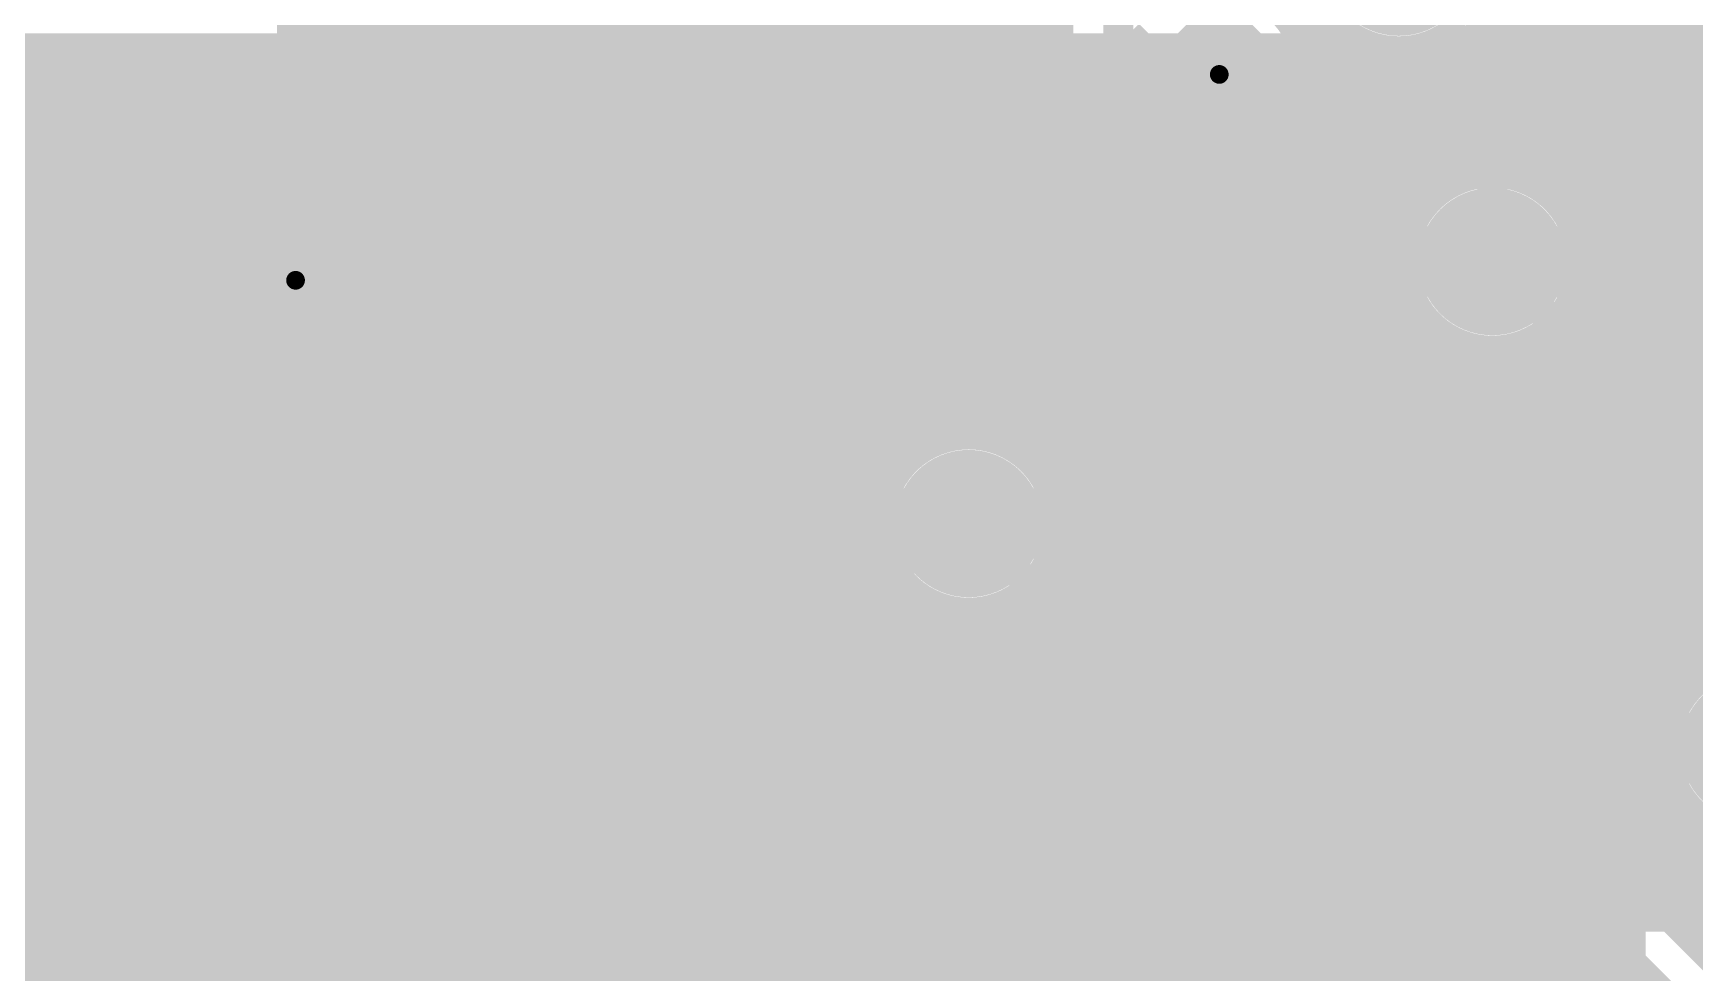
# Model space of a CAD drawing. Extents: x -10 to 131, y -93 to 209.
# Drawn here: x 43.94 to 55.22, y 16.26 to 22.63 of the extents above; entities that cross this region are included whole.
import ezdxf

# ---------------------------------------------------------------- set-up
doc = ezdxf.new("R2010")
doc.units = 0
doc.header["$MEASUREMENT"] = 0
doc.layers.get('0').update_dxf_attribs({"linetype": 'CONTINUOUS'})
for name, color, linetype in [('22-303-0_AST', 7, 'CONTINUOUS'), ('22-303-0_BOT', 2, 'CONTINUOUS'), ('22-303-0_DRD', 6, 'CONTINUOUS'), ('22-303-0_DRL', 1, 'CONTINUOUS'), ('22-303-0_GND', 3, 'CONTINUOUS'), ('22-303-0_IN1', 10, 'CONTINUOUS'), ('22-303-0_SMT', 9, 'CONTINUOUS'), ('22-303-0_SPT', 11, 'CONTINUOUS'), ('22-303-0_SST', 8, 'CONTINUOUS'), ('22-303-0_TOP', 15, 'CONTINUOUS'), ('THRUHOLE_TAP', 2, 'CONTINUOUS')]:
    doc.layers.add(name, color=color, linetype=linetype)

# ---------------------------------------------------------------- blocks, each defined once
blk = doc.blocks.new('OBLONG_23')
at = {"const_width": 0.2794}
blk.add_lwpolyline([(0.7493, 0), (-0.7493, 0)], dxfattribs=at)
at = {"const_width": 0.1397}
for points in [[(-0.81915, 0, 1), (-0.67945, 0, 1)], [(0.67945, 0, 1), (0.81915, 0, 1)]]:
    blk.add_lwpolyline(points, format="xyb", close=True, dxfattribs=at)
blk = doc.blocks.new('RECTANGLE_24')
blk.add_solid([(0.889, 0.1397), (0.889, -0.1397), (-0.889, 0.1397), (-0.889, -0.1397)])
blk = doc.blocks.new('ROUND_70')
at = {"const_width": 0.29972}
blk.add_lwpolyline([(-0.14986, 0, 1), (0.14986, 0, 1)], format="xyb", close=True, dxfattribs=at)
blk = doc.blocks.new('ROUND_116')
at = {"const_width": 0.10033}
blk.add_lwpolyline([(-0.050164, 0, 1), (0.050164, 0, 1)], format="xyb", close=True, dxfattribs=at)
blk = doc.blocks.new('ROUND_117')
at = {"const_width": 0.10033}
blk.add_lwpolyline([(-0.050164, 0, 1), (0.050164, 0, 1)], format="xyb", close=True, dxfattribs=at)
blk = doc.blocks.new('ROUND_98')
at = {"const_width": 0.50038}
blk.add_lwpolyline([(-0.25019, 0, 1), (0.25019, 0, 1)], format="xyb", close=True, dxfattribs=at)
blk = doc.blocks.new('ROUND_100')
at = {"const_width": 0.50038}
blk.add_lwpolyline([(-0.25019, 0, 1), (0.25019, 0, 1)], format="xyb", close=True, dxfattribs=at)
blk = doc.blocks.new('ROUND_101')
at = {"const_width": 0.0635}
blk.add_lwpolyline([(-0.03175, 0, 1), (0.03175, 0, 1)], format="xyb", close=True, dxfattribs=at)
blk = doc.blocks.new('RECTANGLE_9')
blk.add_solid([(0.4064, 0.4826), (0.4064, -0.4826), (-0.4064, 0.4826), (-0.4064, -0.4826)])
blk = doc.blocks.new('ROUND_108')
at = {"const_width": 0.10033}
blk.add_lwpolyline([(-0.050164, 0, 1), (0.050164, 0, 1)], format="xyb", close=True, dxfattribs=at)

msp = doc.modelspace()

# ---------------------------------------------------------------- linework, layer by layer
at = {"layer": '22-303-0_AST', "const_width": 0.1524}
for points in [[(62.1919, 14.5542), (62.1919, 22.3012), (53.3019, 22.3012), (53.3019, 13.4112), (61.0489, 13.4112), (62.1919, 14.5542)], [(49.0855, 21.7805), (46.1645, 21.7805), (46.1645, 20.1422), (49.0855, 20.1422), (49.0855, 21.7805)], [(47.22876, 20.48256), (47.22876, 21.49856), (47.11192, 21.33092)], [(47.95012, 20.48256), (47.95012, 21.49856), (47.83074, 21.33092)], [(46.62932, 20.65274), (46.56836, 20.48256), (46.21276, 20.48256), (46.15434, 20.65274), (46.15434, 21.33092), (46.21276, 21.49856), (46.56836, 21.49856), (46.62932, 21.33092)], [(48.43272, 20.65274), (48.54956, 20.48256), (48.78832, 20.48256), (48.90516, 20.65274), (48.90516, 20.82292), (48.66894, 21.16074), (48.90516, 21.49856), (48.43272, 21.49856)], [(47.34814, 20.48256), (47.11192, 20.48256)], [(48.06696, 20.48256), (47.83074, 20.48256)]]:
    msp.add_lwpolyline(points, dxfattribs=at)
at = {"layer": '22-303-0_BOT'}
for points, const_width in [([(55.1434, 24.68118), (55.1434, 18.4277)], 0.254), ([(54.6862, 24.36368), (54.6862, 15.77086)], 0.254), ([(54.9148, 24.46274), (54.9148, 18.16354)], 0.254), ([(53.848, 21.082), (53.848, 23.368), (53.467, 23.749), (53.086, 23.749), (52.959, 23.876)], 0.2032), ([(54.4576, 23.368), (54.4576, 21.61032)], 0.254), ([(55.62346, 22.6822), (54.4576, 22.6822)], 0.254), ([(47.6885, 22.5044), (38.02634, 22.5044)], 0.254), ([(47.66056, 22.4536), (38.1762, 22.4536)], 0.254), ([(43.942, 22.5044), (43.942, 15.5702)], 0.254), ([(44.1706, 22.5044), (44.1706, 15.38732)], 0.254), ([(44.3992, 22.5044), (44.3992, -19.63928)], 0.254), ([(44.6278, 22.5044), (44.6278, -19.6596)], 0.254), ([(44.8564, 22.5044), (44.8564, -19.7485)], 0.254), ([(45.085, 22.5044), (45.085, -19.94662)], 0.254), ([(45.3136, 22.5044), (45.3136, -20.0025)], 0.254), ([(45.5422, 22.5044), (45.5422, -19.9136)], 0.254), ([(45.7708, 22.5044), (45.7708, -19.89328)], 0.254), ([(45.9994, 22.5044), (45.9994, -19.94154)], 0.254), ([(46.228, 22.5044), (46.228, 10.78484)], 0.254), ([(46.4566, 22.5044), (46.4566, 10.9855)], 0.254), ([(46.6852, 22.5044), (46.6852, 11.0744)], 0.254), ([(46.9138, 22.5044), (46.9138, 11.09218)], 0.254), ([(47.1424, 22.5044), (47.1424, 13.1572)], 0.254), ([(47.371, 22.5044), (47.371, 13.45438)], 0.254), ([(47.5996, 22.5044), (47.5996, 22.27834)], 0.254), ([(52.68214, 22.5044), (49.0855, 22.5044)], 0.254), ([(52.74818, 22.4536), (49.1109, 22.4536)], 0.254), ([(49.1998, 22.5044), (49.1998, 10.67054)], 0.254), ([(49.4284, 22.5044), (49.4284, 10.9347)], 0.254), ([(49.657, 22.5044), (49.657, 19.80184)], 0.254), ([(49.8856, 22.5044), (49.8856, 20.0025)], 0.254), ([(50.1142, 22.5044), (50.1142, 20.0914)], 0.254), ([(50.3428, 22.5044), (50.3428, 20.10918)], 0.254), ([(50.5714, 22.5044), (50.5714, 20.06092)], 0.254), ([(50.8, 22.5044), (50.8, 19.93138)], 0.254), ([(51.0286, 22.5044), (51.0286, 19.6342)], 0.254), ([(51.2572, 22.5044), (51.2572, 19.19986)], 0.254), ([(51.4858, 22.5044), (51.4858, 18.97126)], 0.254), ([(51.7144, 22.5044), (51.7144, 18.74266)], 0.254), ([(51.943, 22.5044), (51.943, 18.51406)], 0.254), ([(52.1716, 22.5044), (52.1716, 18.28546)], 0.254), ([(52.4002, 22.5044), (52.4002, 18.05686)], 0.254), ([(52.6288, 22.5044), (52.6288, 17.82826)], 0.254), ([(55.3593, 22.4536), (54.4576, 22.4536)], 0.254), ([(52.8574, 22.38756), (52.8574, 17.59966)], 0.254), ([(47.58944, 22.225), (38.47338, 22.225)], 0.254), ([(53.2384, 22.225), (49.18456, 22.225)], 0.254), ([(53.086, 22.31644), (53.086, 21.3487)], 0.254), ([(53.213, 22.30628), (53.23839, 22.30668)], 0.254), ([(53.2384, 22.30628), (53.2384, 21.61032)], 0.254), ([(55.23992, 22.225), (54.4576, 22.225)], 0.254), ([(47.58436, 21.9964), (38.60292, 21.9964)], 0.254), ([(53.2384, 21.9964), (49.1871, 21.9964)], 0.254), ([(55.19928, 21.9964), (54.4576, 21.9964)], 0.254), ([(47.5996, 21.91766), (47.5996, 13.58392)], 0.254), ([(47.6504, 21.7678), (38.65118, 21.7678)], 0.254), ([(53.2384, 21.7678), (49.1236, 21.7678)], 0.254), ([(55.22468, 21.7678), (54.4576, 21.7678)], 0.254), ([(47.8028, 21.5392), (38.6334, 21.5392)], 0.254), ([(47.8282, 21.5138), (47.8282, 13.63218)], 0.254), ([(53.18252, 21.5392), (48.96866, 21.5392)], 0.254), ([(48.9712, 21.5392), (48.9712, -21.31314)], 0.254), ([(55.32374, 21.5392), (54.51348, 21.5392)], 0.254), ([(48.0568, 21.3614), (48.0568, 13.6144)], 0.254), ([(48.7426, 21.37156), (48.7426, -21.08454)], 0.254), ([(48.20666, 21.3106), (38.5445, 21.3106)], 0.254), ([(48.2854, 21.29536), (48.2854, 13.5255)], 0.254), ([(48.514, 21.30044), (48.514, 13.32484)], 0.254), ([(53.0733, 21.3106), (48.56734, 21.3106)], 0.254), ([(55.54218, 21.3106), (54.6227, 21.3106)], 0.254), ([(53.04028, 21.082), (38.34384, 21.082)], 0.254), ([(55.97144, 21.082), (54.65572, 21.082)], 0.254), ([(53.0733, 20.8534), (40.97782, 20.8534)], 0.254), ([(53.086, 20.81276), (53.086, 17.37106)], 0.254), ([(56.04256, 20.8534), (54.6227, 20.8534)], 0.254), ([(53.18252, 20.6248), (41.19626, 20.6248)], 0.254), ([(54.4576, 20.55114), (54.4576, 15.99946)], 0.254), ([(56.2102, 20.6248), (54.51348, 20.6248)], 0.254), ([(53.3146, 20.47494), (53.3146, 17.14246)], 0.254), ([(53.42128, 20.3962), (41.29532, 20.3962)], 0.254), ([(53.5432, 20.3327), (53.5432, 16.91386)], 0.254), ([(54.229, 20.36826), (54.229, 16.22806)], 0.254), ([(58.0644, 20.3962), (54.27472, 20.3962)], 0.254), ([(53.7718, 20.27682), (53.7718, 16.68526)], 0.254), ([(54.0004, 20.28952), (54.0004, 16.45666)], 0.254), ([(56.81726, 20.1676), (41.32072, 20.1676)], 0.254), ([(49.79162, 19.939), (41.28008, 19.939)], 0.254), ([(56.52262, 19.939), (50.78984, 19.939)], 0.254), ([(49.5935, 19.7104), (41.1607, 19.7104)], 0.254), ([(56.39054, 19.7104), (50.9905, 19.7104)], 0.254), ([(49.5046, 19.4818), (40.89654, 19.4818)], 0.254), ([(56.34228, 19.4818), (51.0794, 19.4818)], 0.254), ([(51.09718, 19.35988), (54.7624, 15.69466)], 0.254), ([(49.48428, 19.2532), (39.14648, 19.2532)], 0.254), ([(54.737, 13.716), (54.737, 14.859), (50.292, 19.304)], 0.2032), ([(56.3626, 19.2532), (51.20386, 19.2532)], 0.254), ([(49.53254, 19.0246), (39.2557, 19.0246)], 0.254), ([(56.4515, 19.0246), (51.43246, 19.0246)], 0.254), ([(49.66462, 18.796), (39.28872, 18.796)], 0.254), ([(49.657, 18.80362), (49.657, 11.05408)], 0.254), ([(56.64962, 18.796), (51.66106, 18.796)], 0.254), ([(49.95926, 18.5674), (39.2557, 18.5674)], 0.254), ([(49.8856, 18.6055), (49.8856, 11.09472)], 0.254), ([(50.1142, 18.5166), (50.1142, 11.06932)], 0.254), ([(50.23612, 18.49882), (54.1274, 14.605)], 0.254), ([(55.44566, 18.5674), (51.88966, 18.5674)], 0.254), ([(50.3428, 18.3896), (50.3428, 10.97026)], 0.254), ([(50.3936, 18.3388), (39.14648, 18.3388)], 0.254), ([(55.0418, 18.3388), (52.11826, 18.3388)], 0.254), ([(50.5714, 18.161), (50.5714, 10.75182)], 0.254), ([(50.6222, 18.1102), (38.90772, 18.1102)], 0.254), ([(54.8894, 18.1102), (52.34686, 18.1102)], 0.254), ([(50.8, 17.9324), (50.8, -17.70126)], 0.254), ([(50.8508, 17.8816), (29.00172, 17.8816)], 0.254), ([(54.82336, 17.8816), (52.57546, 17.8816)], 0.254), ([(51.0286, 17.7038), (51.0286, 11.00582)], 0.254), ([(51.0794, 17.653), (40.2717, 17.653)], 0.254), ([(54.7751, 17.653), (52.80406, 17.653)], 0.254), ([(54.7624, 17.526), (54.7624, 15.69466)], 0.254), ([(51.308, 17.4244), (40.61206, 17.4244)], 0.254), ([(51.2572, 17.4752), (51.2572, 11.22426)], 0.254), ([(54.7624, 17.4244), (53.03266, 17.4244)], 0.254), ([(51.5366, 17.1958), (40.75176, 17.1958)], 0.254), ([(51.4858, 17.2466), (51.4858, 11.32332)], 0.254), ([(54.7624, 17.1958), (53.26126, 17.1958)], 0.254), ([(51.7652, 16.9672), (40.80764, 16.9672)], 0.254), ([(51.7144, 17.018), (51.7144, 11.34872)], 0.254), ([(54.7624, 16.9672), (53.48986, 16.9672)], 0.254), ([(51.9938, 16.7386), (40.79748, 16.7386)], 0.254), ([(51.943, 16.7894), (51.943, 11.30808)], 0.254), ([(54.7624, 16.7386), (53.71846, 16.7386)], 0.254), ([(52.2224, 16.51), (40.7162, 16.51)], 0.254), ([(52.1716, 16.5608), (52.1716, 11.1887)], 0.254), ([(54.7624, 16.51), (53.94706, 16.51)], 0.254), ([(52.451, 16.2814), (40.53332, 16.2814)], 0.254), ([(52.4002, 16.3322), (52.4002, 10.92454)], 0.254), ([(54.7624, 16.2814), (54.17566, 16.2814)], 0.254)]:
    msp.add_lwpolyline(points, dxfattribs=dict(at, const_width=const_width))
at = {"layer": '22-303-0_BOT', "const_width": 0.254}
for points in [[(56.007, 22.77872, 0.4142136), (55.19928, 21.971)], [(47.6885, 22.5044, 0.1325032), (47.57888, 22.098)], [(49.19472, 22.098, 0.1325028), (49.08515, 22.5042)], [(52.68214, 22.5044, 0.1810567), (53.213, 22.30565)], [(47.57928, 22.098, 0.4142136), (48.387, 21.29028)], [(48.387, 21.29028, 0.4142136), (49.19472, 22.098)], [(55.19928, 21.971, 0.3977485), (55.96128, 21.16328)], [(53.2384, 21.61032, 0.1804437), (53.04132, 21.082)], [(54.65572, 21.082, 0.1804438), (54.45838, 21.611)], [(53.04028, 21.082, 0.4142136), (53.848, 20.27428)], [(53.848, 20.27428, 0.4142136), (54.65572, 21.082)], [(50.292, 20.11172, 0.4142136), (49.48428, 19.304)], [(51.09718, 19.35988, 0.3940623), (50.292, 20.11172)], [(49.48428, 19.304, 0.394063), (50.23612, 18.49882)], [(55.626, 18.58772, 0.4142136), (54.81828, 17.78)], [(54.81828, 17.78, 0.1079358), (54.7628, 17.526)]]:
    msp.add_lwpolyline(points, format="xyb", dxfattribs=at)
at = {"layer": '22-303-0_DRD', "const_width": 0.254}
for points in [[(53.213, 22.733), (52.578, 23.368)], [(53.848, 23.368), (53.213, 22.733)], [(51.3588, 22.098), (51.9938, 22.733)], [(51.3588, 22.098), (51.9938, 22.733)], [(51.9938, 22.733), (52.6288, 22.098)], [(51.9938, 22.733), (52.6288, 22.098)], [(51.3588, 22.606), (51.3588, 22.098)], [(51.9938, 21.971), (51.3588, 22.606)], [(51.3588, 22.606), (51.3588, 22.098)], [(51.9938, 21.971), (51.3588, 22.606)], [(52.6288, 22.606), (51.9938, 21.971)], [(52.6288, 22.606), (51.9938, 21.971)], [(52.6288, 22.098), (52.6288, 22.606)], [(52.6288, 22.098), (52.6288, 22.606)], [(47.752, 21.844), (48.387, 22.479)], [(48.387, 22.479), (49.022, 21.844)], [(47.752, 22.352), (47.752, 21.844)], [(48.387, 21.717), (47.752, 22.352)], [(49.022, 22.352), (48.387, 21.717)], [(49.022, 21.844), (49.022, 22.352)], [(53.213, 20.828), (53.848, 21.463)], [(53.848, 21.463), (54.483, 20.828)], [(45.085, 20.701), (45.72, 21.336)], [(45.085, 20.701), (45.72, 21.336)], [(45.72, 21.336), (46.355, 20.701)], [(45.72, 21.336), (46.355, 20.701)], [(53.213, 21.336), (53.213, 20.828)], [(53.848, 20.701), (53.213, 21.336)], [(54.483, 21.336), (53.848, 20.701)], [(54.483, 20.828), (54.483, 21.336)], [(45.085, 21.209), (45.085, 20.701)], [(45.72, 20.574), (45.085, 21.209)], [(45.085, 21.209), (45.085, 20.701)], [(45.72, 20.574), (45.085, 21.209)], [(46.355, 21.209), (45.72, 20.574)], [(46.355, 21.209), (45.72, 20.574)], [(46.355, 20.701), (46.355, 21.209)], [(46.355, 20.701), (46.355, 21.209)], [(49.657, 19.05), (50.292, 19.685)], [(50.292, 19.685), (50.927, 19.05)], [(49.657, 19.558), (49.657, 19.05)], [(50.292, 18.923), (49.657, 19.558)], [(50.927, 19.558), (50.292, 18.923)], [(50.927, 19.05), (50.927, 19.558)], [(54.991, 17.526), (55.626, 18.161)], [(54.991, 18.034), (54.991, 17.526)], [(55.626, 17.399), (54.991, 18.034)]]:
    msp.add_lwpolyline(points, dxfattribs=at)
at = {"layer": '22-303-0_IN1'}
for points, const_width in [([(45.72, 47.752), (45.72, 21.58492)], 0.254), ([(45.9486, 47.752), (45.9486, 21.54174)], 0.254), ([(46.1772, 47.752), (46.1772, 21.3868)], 0.254), ([(46.4058, 47.752), (46.4058, 10.7188)], 0.254), ([(46.6344, 47.752), (46.6344, 10.87374)], 0.254), ([(46.863, 47.752), (46.863, 10.91692)], 0.254), ([(47.0916, 47.752), (47.0916, 10.87374)], 0.254), ([(47.3202, 47.752), (47.3202, 10.7188)], 0.254), ([(47.5488, 47.752), (47.5488, 10.7188)], 0.254), ([(47.7774, 47.752), (47.7774, 10.7188)], 0.254), ([(48.006, 47.752), (48.006, 10.7188)], 0.254), ([(48.2346, 47.752), (48.2346, 10.7188)], 0.254), ([(48.4632, 47.752), (48.4632, 10.7188)], 0.254), ([(48.6918, 47.752), (48.6918, 10.7188)], 0.254), ([(48.9204, 47.752), (48.9204, 10.7188)], 0.254), ([(49.149, 47.752), (49.149, 10.7188)], 0.254), ([(49.3776, 47.752), (49.3776, 10.7188)], 0.254), ([(49.6062, 47.752), (49.6062, 10.83818)], 0.254), ([(49.8348, 47.752), (49.8348, 19.7358)], 0.254), ([(50.0634, 47.752), (50.0634, 19.89074)], 0.254), ([(50.292, 47.752), (50.292, 19.93392)], 0.254), ([(51.054, 44.831), (51.308, 44.577), (51.308, 19.812), (56.134, 14.986)], 0.2032), ([(50.5206, 44.49572), (50.5206, 19.89074)], 0.254), ([(50.7492, 44.27982), (50.7492, 19.7358)], 0.254), ([(50.8762, 44.22648), (50.8762, 19.812)], 0.254), ([(52.578, 23.37308), (52.578, 22.58822)], 0.254), ([(50.8762, 22.733), (45.72, 22.733)], 0.254), ([(52.71008, 22.733), (52.49418, 22.733)], 0.254), ([(57.63006, 22.6822), (53.6702, 22.6822)], 0.254), ([(53.721, 22.6822), (53.721, 21.69922)], 0.254), ([(53.9496, 22.6822), (53.9496, 21.7043)], 0.254), ([(54.1782, 22.6822), (54.1782, 21.61794)], 0.254), ([(54.4068, 22.6822), (54.4068, 21.37156)], 0.254), ([(54.6354, 22.6822), (54.6354, 17.0942)], 0.254), ([(54.864, 22.6822), (54.864, 16.8656)], 0.254), ([(55.0926, 22.6822), (55.0926, 18.11528)], 0.254), ([(55.3212, 22.6822), (55.3212, 18.33118)], 0.254), ([(52.8066, 22.6314), (52.8066, 18.923)], 0.254), ([(50.8762, 22.5044), (45.72, 22.5044)], 0.254), ([(53.05298, 22.5044), (52.6034, 22.5044)], 0.254), ([(53.0352, 22.50948), (53.0352, 18.6944)], 0.254), ([(53.2638, 22.48662), (53.2638, 21.31822)], 0.254), ([(55.67172, 22.5044), (53.37048, 22.5044)], 0.254), ([(53.4924, 22.55012), (53.4924, 21.6027)], 0.254), ([(50.8762, 22.2758), (45.72, 22.2758)], 0.254), ([(55.45582, 22.2758), (52.61864, 22.2758)], 0.254), ([(52.578, 22.11578), (52.578, 19.1516)], 0.254), ([(50.8762, 22.0472), (45.72, 22.0472)], 0.254), ([(55.38216, 22.0472), (52.54498, 22.0472)], 0.254), ([(50.8762, 21.8186), (45.72, 21.8186)], 0.254), ([(51.7398, 21.77542), (51.7398, 19.9898)], 0.254), ([(55.39486, 21.8186), (52.32908, 21.8186)], 0.254), ([(52.3494, 21.8313), (52.3494, 19.3802)], 0.254), ([(51.8922, 21.7297), (51.8922, 19.8374)], 0.254), ([(52.1208, 21.73478), (52.1208, 19.6088)], 0.254), ([(50.8762, 21.59), (45.72, 21.59)], 0.254), ([(53.47462, 21.59), (51.7398, 21.59)], 0.254), ([(55.50408, 21.59), (54.21884, 21.59)], 0.254), ([(50.8762, 21.3614), (46.20006, 21.3614)], 0.254), ([(53.28412, 21.3614), (51.7398, 21.3614)], 0.254), ([(55.5752, 21.3614), (54.41188, 21.3614)], 0.254), ([(50.8762, 21.1328), (46.32452, 21.1328)], 0.254), ([(53.22062, 21.1328), (51.7398, 21.1328)], 0.254), ([(55.5752, 21.1328), (54.47538, 21.1328)], 0.254), ([(50.8762, 20.9042), (46.34738, 20.9042)], 0.254), ([(53.24348, 20.9042), (51.7398, 20.9042)], 0.254), ([(55.6133, 20.9042), (54.45252, 20.9042)], 0.254), ([(53.2638, 20.84578), (53.2638, 18.4658)], 0.254), ([(54.4068, 20.7899), (54.4068, 17.3228)], 0.254), ([(50.8762, 20.6756), (46.28388, 20.6756)], 0.254), ([(53.3654, 20.6756), (51.7398, 20.6756)], 0.254), ([(55.80126, 20.6756), (54.32806, 20.6756)], 0.254), ([(53.4924, 20.5613), (53.4924, 18.2372)], 0.254), ([(54.1782, 20.54606), (54.1782, 17.5514)], 0.254), ([(50.8762, 20.447), (46.09084, 20.447)], 0.254), ([(46.1772, 20.52066), (46.1772, 14.4018)], 0.254), ([(56.02986, 20.447), (51.7398, 20.447)], 0.254), ([(53.721, 20.46478), (53.721, 18.0086)], 0.254), ([(53.9496, 20.4597), (53.9496, 17.78)], 0.254), ([(45.72, 20.32508), (45.72, 14.59992)], 0.254), ([(45.9486, 20.36826), (45.9486, 14.55674)], 0.254), ([(50.8762, 20.2184), (45.72, 20.2184)], 0.254), ([(56.26862, 20.2184), (51.7398, 20.2184)], 0.254), ([(50.8762, 19.9898), (45.72, 19.9898)], 0.254), ([(51.7398, 19.9898), (56.11368, 15.61592)], 0.254), ([(56.8579, 19.9898), (51.7398, 19.9898)], 0.254), ([(49.85766, 19.7612), (45.72, 19.7612)], 0.254), ([(50.87874, 19.7612), (50.7238, 19.7612)], 0.254), ([(56.61406, 19.7612), (51.9684, 19.7612)], 0.254), ([(49.70526, 19.5326), (45.72, 19.5326)], 0.254), ([(50.9778, 19.5326), (50.87874, 19.5326)], 0.254), ([(50.9778, 19.5326), (50.9778, 6.31952)], 0.254), ([(56.5277, 19.5326), (52.197, 19.5326)], 0.254), ([(51.0032, 19.5072), (55.50408, 15.00378)], 0.254), ([(49.66208, 19.304), (45.72, 19.304)], 0.254), ([(51.20386, 19.304), (50.92192, 19.304)], 0.254), ([(51.2064, 19.30146), (51.2064, 10.94486)], 0.254), ([(56.53278, 19.304), (52.4256, 19.304)], 0.254), ([(49.70526, 19.0754), (45.72, 19.0754)], 0.254), ([(51.43246, 19.0754), (50.87874, 19.0754)], 0.254), ([(51.435, 19.07286), (51.435, 11.11758)], 0.254), ([(56.6293, 19.0754), (52.6542, 19.0754)], 0.254), ([(49.85766, 18.8468), (45.72, 18.8468)], 0.254), ([(49.8348, 18.86966), (49.8348, 10.91184)], 0.254), ([(51.66106, 18.8468), (50.7238, 18.8468)], 0.254), ([(50.7492, 18.86966), (50.7492, 6.34238)], 0.254), ([(51.6636, 18.84426), (51.6636, 11.17092)], 0.254), ([(56.91378, 18.8468), (52.8828, 18.8468)], 0.254), ([(51.88966, 18.6182), (45.72, 18.6182)], 0.254), ([(50.0634, 18.71726), (50.0634, 10.8966)], 0.254), ([(50.292, 18.67408), (50.292, 10.78738)], 0.254), ([(50.5206, 18.71726), (50.5206, 10.44448)], 0.254), ([(51.8922, 18.61566), (51.8922, 11.1379)], 0.254), ([(57.6072, 18.6182), (53.1114, 18.6182)], 0.254), ([(52.11826, 18.3896), (45.72, 18.3896)], 0.254), ([(52.1208, 18.38706), (52.1208, 10.9982)], 0.254), ([(55.46598, 18.3896), (53.34, 18.3896)], 0.254), ([(52.34686, 18.161), (45.72, 18.161)], 0.254), ([(52.3494, 18.15846), (52.3494, 6.2357)], 0.254), ([(55.12308, 18.161), (53.5686, 18.161)], 0.254), ([(52.57546, 17.9324), (45.72, 17.9324)], 0.254), ([(52.578, 17.92986), (52.578, 6.33222)], 0.254), ([(55.01386, 17.9324), (53.7972, 17.9324)], 0.254), ([(52.80406, 17.7038), (45.72, 17.7038)], 0.254), ([(55.00116, 17.7038), (54.0258, 17.7038)], 0.254), ([(52.8066, 17.70126), (52.8066, 6.3373)], 0.254), ([(53.03266, 17.4752), (45.72, 17.4752)], 0.254), ([(53.0352, 17.47266), (53.0352, 14.89456)], 0.254), ([(55.07482, 17.4752), (54.2544, 17.4752)], 0.254), ([(55.0926, 17.44472), (55.0926, 16.637)], 0.254), ([(53.26126, 17.2466), (45.72, 17.2466)], 0.254), ([(53.2638, 17.24406), (53.2638, 15.14094)], 0.254), ([(55.29072, 17.2466), (54.483, 17.2466)], 0.254), ([(55.3212, 17.22882), (55.3212, 16.4084)], 0.254), ([(53.48986, 17.018), (45.72, 17.018)], 0.254), ([(53.4924, 17.01546), (53.4924, 15.2273)], 0.254), ([(57.6072, 17.018), (54.7116, 17.018)], 0.254), ([(53.71846, 16.7894), (45.72, 16.7894)], 0.254), ([(53.721, 16.78686), (53.721, 15.22222)], 0.254), ([(57.6072, 16.7894), (54.9402, 16.7894)], 0.254), ([(53.94706, 16.5608), (45.72, 16.5608)], 0.254), ([(53.9496, 16.55826), (53.9496, 15.1257)], 0.254), ([(57.61482, 16.5608), (55.1688, 16.5608)], 0.254), ([(54.17566, 16.3322), (45.72, 16.3322)], 0.254), ([(54.1782, 16.32966), (54.1782, 14.84122)], 0.254)]:
    msp.add_lwpolyline(points, dxfattribs=dict(at, const_width=const_width))
at = {"layer": '22-303-0_IN1', "const_width": 0.254}
for points in [[(52.58308, 23.114, 0.4142136), (53.213, 22.48408)], [(52.62372, 22.352, 0.4142136), (51.9938, 22.98192)], [(52.62372, 22.352, 0.4142136), (51.9938, 22.98192)], [(53.213, 22.48408, 0.2063458), (53.67096, 22.68148)], [(51.9938, 21.72208, 0.4142136), (52.62372, 22.352)], [(51.9938, 21.72208, 0.4142136), (52.62372, 22.352)], [(51.7398, 21.77542, 0.1041111), (51.9938, 21.72195)], [(51.7398, 21.77542, 0.1041111), (51.9938, 21.72195)], [(53.848, 21.71192, 0.4142136), (53.21808, 21.082)], [(54.47792, 21.082, 0.4142136), (53.848, 21.71192)], [(46.34992, 20.955, 0.4142136), (45.72, 21.58492)], [(46.34992, 20.955, 0.4142136), (45.72, 21.58492)], [(53.21808, 21.082, 0.4142136), (53.848, 20.45208)], [(53.848, 20.45208, 0.4142136), (54.47792, 21.082)], [(45.72, 20.32508, 0.4142136), (46.34992, 20.955)], [(45.72, 20.32508, 0.4142136), (46.34992, 20.955)], [(50.292, 19.93392, 0.4142136), (49.66208, 19.304)], [(50.92192, 19.304, 0.4142136), (50.292, 19.93392)], [(50.8762, 19.812, 0.1989124), (51.00267, 19.50667)], [(49.66208, 19.304, 0.4142136), (50.292, 18.67408)], [(50.292, 18.67408, 0.4142136), (50.92192, 19.304)], [(55.626, 18.40992, 0.4142136), (54.99608, 17.78)], [(54.99608, 17.78, 0.4142136), (55.626, 17.15008)]]:
    msp.add_lwpolyline(points, format="xyb", dxfattribs=at)
at = {"layer": '22-303-0_SST', "const_width": 0.1524}
for points in [[(62.1919, 14.5542), (62.1919, 22.3012), (53.3019, 22.3012), (53.3019, 13.4112), (61.0489, 13.4112), (62.1919, 14.5542)], [(49.0855, 21.7805), (46.1645, 21.7805), (46.1645, 20.1422), (49.0855, 20.1422), (49.0855, 21.7805)], [(47.36592, 18.9103), (47.36592, 19.75612), (47.27956, 19.61642)], [(47.96536, 18.9103), (47.96536, 19.75612), (47.88154, 19.61642)], [(46.84776, 19.05), (46.80712, 18.9103), (46.55312, 18.9103), (46.50994, 19.05), (46.50994, 19.61642), (46.55312, 19.75612), (46.80712, 19.75612), (46.84776, 19.61642)], [(48.39716, 19.05), (48.48098, 18.9103), (48.65116, 18.9103), (48.73498, 19.05), (48.73498, 19.19224), (48.56734, 19.47418), (48.73498, 19.75612), (48.39716, 19.75612)], [(47.44974, 18.9103), (47.27956, 18.9103)], [(48.04918, 18.9103), (47.88154, 18.9103)], [(47.36592, 15.2273), (47.36592, 16.07312), (47.27956, 15.93342)], [(47.96536, 15.2273), (47.96536, 16.07312), (47.88154, 15.93342)]]:
    msp.add_lwpolyline(points, dxfattribs=at)
at = {"layer": '22-303-0_TOP'}
for points, const_width in [([(52.959, 23.876), (52.959, 23.749), (47.752, 23.749), (46.228, 22.225), (38.989, 22.225), (38.735, 22.479), (36.576, 22.479)], 0.2032), ([(54.97576, 23.5331), (54.97576, 22.479), (54.72176, 22.225), (53.086, 22.225), (52.324, 22.987), (47.625, 22.987), (46.355, 21.717), (37.846, 21.717)], 0.2032), ([(37.846, 21.717), (46.355, 21.717), (47.625, 22.987), (52.324, 22.987), (53.086, 22.225), (54.72176, 22.225), (54.97576, 22.479), (54.97576, 23.5331)], 0.2032), ([(54.97576, 23.5331), (54.97576, 22.479), (54.72176, 22.225), (53.086, 22.225), (52.324, 22.987), (47.625, 22.987), (46.355, 21.717), (37.846, 21.717)], 0.2032), ([(51.9938, 21.5519), (51.9938, 22.352)], 0.2032), ([(51.9938, 22.352), (51.9938, 21.5519)], 0.2032), ([(48.387, 22.098), (48.3362, 22.0472), (48.3362, 20.955)], 0.2032), ([(45.72, 20.955), (46.9138, 20.955)], 0.381), ([(46.9138, 20.955), (45.72, 20.955)], 0.381), ([(51.9938, 21.05152), (48.43272, 21.05152), (48.3362, 20.955)], 0.2032), ([(63.4619, 20.55114), (62.484, 20.55114), (62.23, 20.29714), (60.60186, 20.29714), (60.325, 20.574), (54.356, 20.574), (53.848, 21.082)], 0.2032), ([(51.9938, 20.55114), (53.34, 20.55114), (53.82514, 20.066), (59.31408, 20.066), (59.44108, 19.939), (59.944, 19.939)], 0.2032), ([(51.9938, 20.05076), (50.68824, 20.05076), (50.673, 20.066), (40.64, 20.066), (40.513, 20.193)], 0.2032), ([(51.9938, 19.55038), (57.03062, 19.55038), (57.15, 19.431)], 0.2032), ([(50.292, 19.304), (50.27676, 19.304), (50.038, 19.06524), (39.37, 19.06524)], 0.2032), ([(51.9938, 19.05), (51.054, 19.05), (49.53, 17.526), (39.751, 17.526), (38.989, 16.764), (34.163, 16.764), (33.655, 16.256), (31.496, 16.256)], 0.2032), ([(59.309, 18.669), (56.896, 18.669), (56.515, 19.05), (51.9938, 19.05)], 0.2032), ([(51.9938, 18.54962), (56.007, 18.54962), (56.01462, 18.542), (56.769, 17.78), (60.579, 17.78), (60.706, 17.653)], 0.2032), ([(51.9938, 18.54962), (56.007, 18.54962), (56.01462, 18.542), (53.213, 18.542), (53.213, 18.161), (53.10124, 18.04924), (51.9938, 18.04924)], 0.2032), ([(51.9938, 16.04772), (53.38826, 16.04772), (53.97246, 16.637), (59.055, 16.637), (59.309, 16.383), (60.452, 16.383), (61.976, 17.907)], 0.2032), ([(55.626, 17.78), (53.721, 17.78), (52.98948, 17.04848), (51.9938, 17.04848)], 0.2032), ([(40.005, 16.891), (49.53, 16.891), (50.18786, 17.54886), (51.9938, 17.54886)], 0.2032), ([(51.9938, 16.5481), (53.13426, 16.5481), (53.71846, 17.145), (60.071, 17.145), (60.198, 17.018)], 0.2032)]:
    msp.add_lwpolyline(points, dxfattribs=dict(at, const_width=const_width))

# ---------------------------------------------------------------- block references
at = {"layer": '22-303-0_AST'}
for name, p in [('OBLONG_23', (51.9938, 21.5519)), ('OBLONG_23', (51.9938, 21.05152)), ('OBLONG_23', (51.9938, 20.55114)), ('OBLONG_23', (51.9938, 20.05076)), ('OBLONG_23', (51.9938, 19.55038)), ('OBLONG_23', (51.9938, 19.05)), ('OBLONG_23', (51.9938, 18.54962)), ('RECTANGLE_24', (51.9938, 18.04924)), ('OBLONG_23', (51.9938, 17.54886)), ('OBLONG_23', (51.9938, 17.04848)), ('OBLONG_23', (51.9938, 16.5481))]:
    msp.add_blockref(name, p, dxfattribs=at)
at = {"layer": '22-303-0_BOT'}
for p in [(51.9938, 22.352), (48.387, 22.098), (53.848, 21.082), (45.72, 20.955), (50.292, 19.304)]:
    msp.add_blockref('ROUND_70', p, dxfattribs=at)
at = {"layer": '22-303-0_DRL'}
for name, p in [('ROUND_117', (51.9938, 22.352)), ('ROUND_117', (48.387, 22.098)), ('ROUND_117', (53.848, 21.082)), ('ROUND_117', (45.72, 20.955)), ('ROUND_116', (50.292, 19.304))]:
    msp.add_blockref(name, p, dxfattribs=at)
at = {"layer": '22-303-0_GND'}
for name, p in [('ROUND_100', (53.213, 23.114)), ('ROUND_100', (48.387, 22.098)), ('ROUND_101', (51.9938, 22.352)), ('ROUND_100', (53.848, 21.082)), ('ROUND_101', (45.72, 20.955)), ('ROUND_98', (50.292, 19.304)), ('ROUND_100', (55.626, 17.78))]:
    msp.add_blockref(name, p, dxfattribs=at)
at = {"layer": '22-303-0_IN1'}
for p in [(51.9938, 22.352), (48.387, 22.098), (53.848, 21.082), (45.72, 20.955), (50.292, 19.304)]:
    msp.add_blockref('ROUND_70', p, dxfattribs=at)
at = {"layer": '22-303-0_SMT'}
for name, p in [('OBLONG_23', (51.9938, 21.5519)), ('RECTANGLE_9', (46.9138, 20.955)), ('RECTANGLE_9', (48.3362, 20.955)), ('OBLONG_23', (51.9938, 21.05152)), ('OBLONG_23', (51.9938, 20.55114)), ('OBLONG_23', (51.9938, 20.05076)), ('OBLONG_23', (51.9938, 19.55038)), ('OBLONG_23', (51.9938, 19.05)), ('OBLONG_23', (51.9938, 18.54962)), ('RECTANGLE_24', (51.9938, 18.04924)), ('OBLONG_23', (51.9938, 17.54886)), ('OBLONG_23', (51.9938, 17.04848)), ('OBLONG_23', (51.9938, 16.5481))]:
    msp.add_blockref(name, p, dxfattribs=at)
at = {"layer": '22-303-0_SPT'}
for name, p in [('OBLONG_23', (51.9938, 21.5519)), ('RECTANGLE_9', (46.9138, 20.955)), ('RECTANGLE_9', (48.3362, 20.955)), ('OBLONG_23', (51.9938, 21.05152)), ('OBLONG_23', (51.9938, 20.55114)), ('OBLONG_23', (51.9938, 20.05076)), ('OBLONG_23', (51.9938, 19.55038)), ('OBLONG_23', (51.9938, 19.05)), ('OBLONG_23', (51.9938, 18.54962)), ('RECTANGLE_24', (51.9938, 18.04924)), ('OBLONG_23', (51.9938, 17.54886)), ('OBLONG_23', (51.9938, 17.04848)), ('OBLONG_23', (51.9938, 16.5481))]:
    msp.add_blockref(name, p, dxfattribs=at)
at = {"layer": '22-303-0_TOP'}
for name, p in [('ROUND_70', (51.9938, 22.352)), ('ROUND_70', (48.387, 22.098)), ('OBLONG_23', (51.9938, 21.5519)), ('RECTANGLE_9', (46.9138, 20.955)), ('RECTANGLE_9', (48.3362, 20.955)), ('ROUND_70', (53.848, 21.082)), ('ROUND_70', (45.72, 20.955)), ('OBLONG_23', (51.9938, 21.05152)), ('OBLONG_23', (51.9938, 20.55114)), ('OBLONG_23', (51.9938, 20.05076)), ('OBLONG_23', (51.9938, 19.55038)), ('ROUND_70', (50.292, 19.304)), ('OBLONG_23', (51.9938, 19.05)), ('OBLONG_23', (51.9938, 18.54962)), ('RECTANGLE_24', (51.9938, 18.04924)), ('OBLONG_23', (51.9938, 17.54886)), ('OBLONG_23', (51.9938, 17.04848)), ('OBLONG_23', (51.9938, 16.5481))]:
    msp.add_blockref(name, p, dxfattribs=at)
at = {"layer": 'THRUHOLE_TAP'}
for p in [(51.9938, 22.352), (48.387, 22.098), (53.848, 21.082), (45.72, 20.955), (50.292, 19.304)]:
    msp.add_blockref('ROUND_108', p, dxfattribs=at)

doc.saveas('drawing.dxf')
